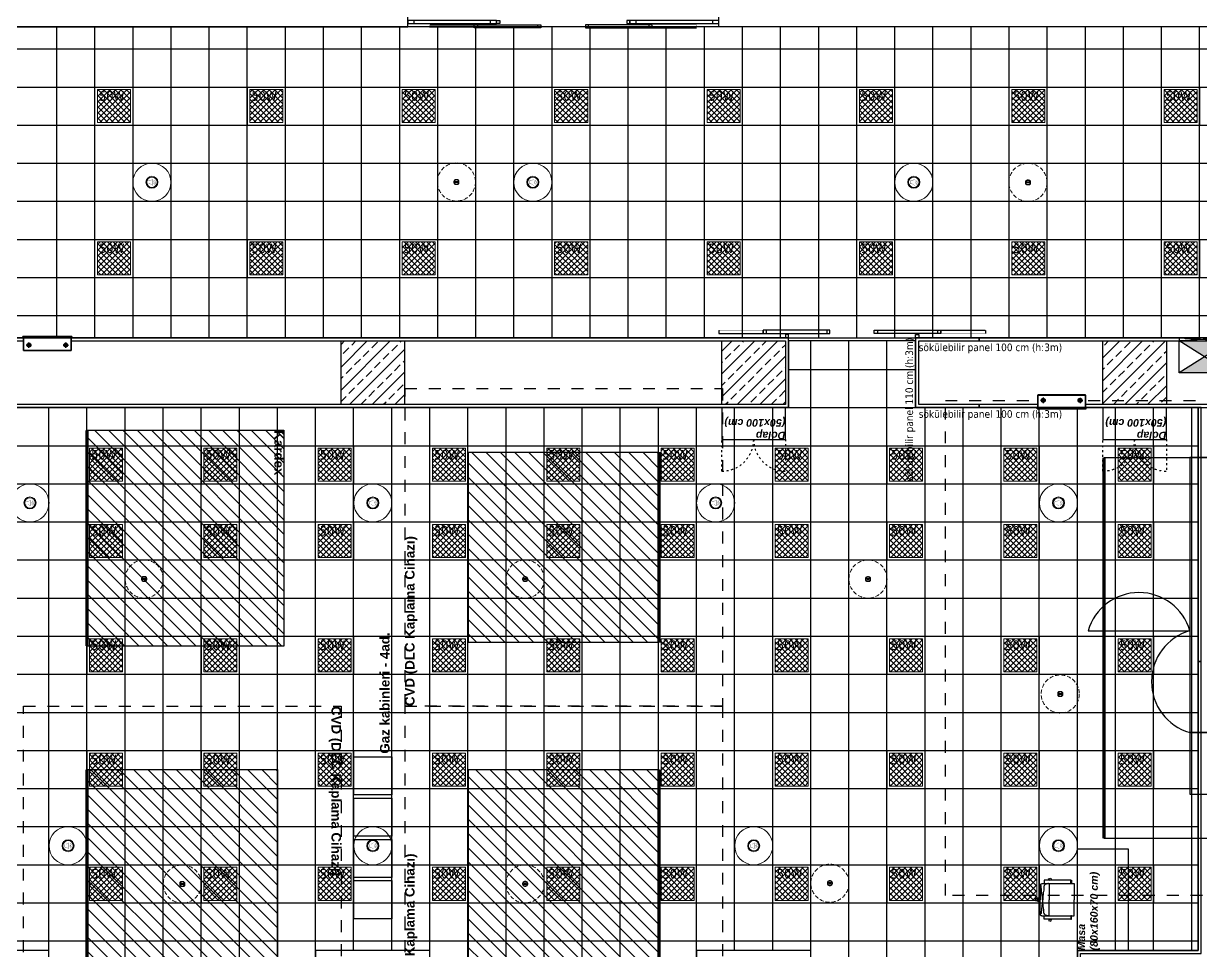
# Model space of a CAD drawing. Header units: centimetres. Extents: x 405564 to 502064, y 46284 to 60634.
# Drawn here: x 480250 to 482103, y 53573 to 55033 of the extents above; entities that cross this region are included whole.
import ezdxf
from ezdxf.enums import TextEntityAlignment as Align

# ---------------------------------------------------------------- set-up
doc = ezdxf.new("R2010")
doc.units = ezdxf.units.CM
for name, pattern in [('3+1_3b$0$DASHED', [0.25, 0.125, -0.125]), ('ACAD_ISO03W100', [30, 12, -18]), ('DOT', [0.25, 0, -0.25]), ('HIDDEN', [9.525, 6.35, -3.175])]:
    doc.linetypes.add(name, pattern=pattern)
doc.layers.get('0').update_dxf_attribs({"color": 8, "lineweight": 9})
for name, color, linetype in [('---___EB_draft03_cihazlar', 8, 'Continuous'), ('0-KRCN-ASMATAVAN-130426', 8, 'Continuous'), ('AS_DUV_TEMIZ ODA PANELI', 8, 'Continuous'), ('AS_KAPI_CAM', 8, 'Continuous'), ('AS_KAPI_POZ', 8, 'Continuous'), ('AS_TA_BETONARME', 5, 'Continuous'), ('AS_TA_TARAMA', 8, 'Continuous'), ('AS_TEFR_ELK PANO', 8, 'Continuous'), ('AS_TEFR_MEK_YANGIN DOLAP TIP1 STANDART', 8, 'Continuous'), ('AS_TEFR_MOB', 8, 'Continuous'), ('AS_YAZI', 8, 'Continuous')]:
    doc.layers.add(name, color=color, linetype=linetype)
doc.layers.add('0-KRCN-AYDINLATMA-130426', color=8, linetype='Continuous', lineweight=9)
doc.layers.add('0-KRCN-MİMARİ-220526', color=8, linetype='Continuous', lineweight=9)
doc.styles.add('Kalin02', font='arialbd.ttf')
doc.styles.add('MtXpl_Tahoma', font='tahoma.ttf')
doc.styles.add('OLC-50', font='romans.shx', dxfattribs={"width": 0.5, "height": 0.15})
doc.styles.add('OLCU', font='romanstw.shx', dxfattribs={"width": 0.6})
doc.styles.add('TAHOMA', font='tahoma.ttf')
pattern_1 = [(225, (17560.68, -7819.299), (17.96051, -17.96051), []), (225, (17542.72, -7819.299), (17.96051, -17.96051), [12.7, -6.35])]

# ---------------------------------------------------------------- blocks, each defined once
blk = doc.blocks.new('50W 60x60 cm  SIVA ALTI LED ARMATÜR')
at = {"layer": '0-KRCN-AYDINLATMA-130426'}
h = blk.add_hatch(dxfattribs=at)
h.set_pattern_fill('ANSI37', color=256, scale=0.2)
h.paths.add_polyline_path([(-2.6, 2.59), (2.6, 2.59), (2.6, -2.61), (-2.6, -2.61)])
for points in [[(-3, 2.99), (3, 2.99), (3, -3.01), (-3, -3.01)], [(-2.6, 2.59), (2.6, 2.59), (2.6, -2.61), (-2.6, -2.61)]]:
    blk.add_lwpolyline(points, close=True, dxfattribs=at)
at = {"layer": '0-KRCN-AYDINLATMA-130426', "insert": (-2.35, 2.34), "char_height": 1.5, "attachment_point": 1, "style": 'TAHOMA'}
blk.add_mtext_dynamic_manual_height_columns('{\\fTahoma|b0|i0|c162|p34;50W}', width=1.5, gutter_width=1.25, heights=[0], dxfattribs=at)
blk = doc.blocks.new('ABB 6131-21-24-500')
at = {"layer": '0-KRCN-AYDINLATMA-130426'}
for p, q in [((-4, -1), (-4, 1)), ((3.2, 1), (-3.2, 1)), ((-3.2, -0.8), (-3.2, 0.8)), ((-1, 4), (1, 4)), ((-1, -0.9), (-1, 1)), ((-0.8, 3.2), (0.8, 3.2)), ((1, -0.9), (1, 1)), ((3.2, 0.8), (3.2, -0.8)), ((4, 1), (4, -1)), ((3.2, -0.9), (-3.2, -0.9)), ((1, -4), (-1, -4)), ((0.8, -3.2), (-0.8, -3.2))]:
    blk.add_line(p, q, dxfattribs=at)
at = {"layer": '0-KRCN-AYDINLATMA-130426', "linetype": 'HIDDEN'}
blk.add_circle((0, 0), 30, dxfattribs=at)
at = {"layer": '0-KRCN-AYDINLATMA-130426'}
for centre, radius in [((-0.5, 0), 0.0887), ((0, 0), 0.16), ((0.5, 0), 0.0887)]:
    blk.add_circle(centre, radius, dxfattribs=at)
for centre, radius, start, end in [((-1, 1), 3, 90, 180), ((-0.8, 0.8), 2.4, 90, 180), ((0.8, 0.8), 2.4, 0, 90), ((1, 1), 3, 0, 90), ((-1, -1), 3, 180, 270), ((-0.8, -0.8), 2.4, 180, 270), ((0.8, -0.8), 2.4, 270, 0), ((1, -1), 3, 270, 0)]:
    blk.add_arc(centre, radius, start, end, dxfattribs=at)
blk = doc.blocks.new('ABB 6131-31-24-500')
at = {"layer": '0-KRCN-AYDINLATMA-130426'}
for p, q in [((-4, -1), (-4, 1)), ((3.2, 1), (-3.2, 1)), ((-3.2, -0.8), (-3.2, 0.8)), ((-1, 4), (1, 4)), ((-1, -0.9), (-1, 1)), ((-0.8, 3.2), (0.8, 3.2)), ((1, -0.9), (1, 1)), ((3.2, 0.8), (3.2, -0.8)), ((4, 1), (4, -1)), ((3.2, -0.9), (-3.2, -0.9)), ((1, -4), (-1, -4)), ((0.8, -3.2), (-0.8, -3.2))]:
    blk.add_line(p, q, dxfattribs=at)
at = {"layer": '0-KRCN-AYDINLATMA-130426', "linetype": 'HIDDEN'}
blk.add_circle((0, 0), 30, dxfattribs=at)
at = {"layer": '0-KRCN-AYDINLATMA-130426'}
for centre, radius in [((-0.5, 0), 0.089), ((0, 0), 0.16), ((0.5, 0), 0.089)]:
    blk.add_circle(centre, radius, dxfattribs=at)
for centre, radius, start, end in [((-1, 1), 3.01, 90, 180), ((-0.8, 0.8), 2.41, 90, 180), ((0.8, 0.8), 2.41, 0, 90), ((1, 1), 3.01, 0, 90), ((-1, -1), 3.01, 180, 270), ((-0.8, -0.8), 2.41, 180, 270), ((0.8, -0.8), 2.41, 270, 0), ((1, -1), 3.01, 270, 0)]:
    blk.add_arc(centre, radius, start, end, dxfattribs=at)
blk = doc.blocks.new('ASMA TAVA TİPİ HOPARLÖR')
at = {"layer": '0-KRCN-AYDINLATMA-130426', "const_width": 0.317}
blk.add_lwpolyline([(0.3, -4.4, 0.598176), (1.3, -3.9), (1.3, 3.9, 0.598176), (0.3, 4.4), (-2.7, 2.4, -0.147433), (-3, 2.3), (-5.1, 2.3, 0.414214), (-5.7, 1.7), (-5.7, -1.7, 0.414214), (-5.1, -2.3), (-3, -2.3, -0.147433), (-2.7, -2.4)], format="xyb", close=True, dxfattribs=at)
for points in [[(2.4, 1.3, -0.601398), (2.4, -1.3)], [(2.8, 2.5, -0.658812), (2.8, -2.5)], [(3.2, 3.7, -0.680488), (3.2, -3.7)]]:
    blk.add_lwpolyline(points, format="xyb", dxfattribs=at)
at = {"layer": '0-KRCN-AYDINLATMA-130426'}
blk.add_circle((0, 0), 30, dxfattribs=at)
at = {"layer": '0-KRCN-AYDINLATMA-130426', "ltscale": 0.1}
for radius in [9.5, 8.23]:
    blk.add_circle((0, 0), radius, dxfattribs=at)
blk = doc.blocks.new('G$C546873DE')
at = {"layer": '0-KRCN-AYDINLATMA-130426', "xscale": 10, "yscale": 10, "zscale": 10}
for p in [(9828.2, 7768.6), (10068.2, 7768.6), (10308.2, 7768.6), (10548.2, 7768.6), (10788.2, 7768.6), (11028.2, 7768.6), (11268.2, 7768.6), (11508.2, 7768.6), (9828.2, 7528.6), (10068.2, 7528.6), (10308.2, 7528.6), (10548.2, 7528.6), (10788.2, 7528.6), (11028.2, 7528.6), (11268.2, 7528.6), (11508.2, 7528.6), (9815.7, 7203.6), (9995.7, 7203.6), (10175.7, 7203.6), (10355.7, 7203.6), (10535.7, 7203.6), (10715.7, 7203.6), (10895.7, 7203.6), (11075.7, 7203.6), (11255.7, 7203.6), (11435.7, 7203.6), (9815.7, 7083.6), (9995.7, 7083.6), (10175.7, 7083.6), (10355.7, 7083.6), (10535.7, 7083.6), (10715.7, 7083.6), (10895.7, 7083.6), (11075.7, 7083.6), (11255.7, 7083.6), (11435.7, 7083.6), (9815.7, 6903.6), (9995.7, 6903.6), (10175.7, 6903.6), (10355.7, 6903.6), (10535.7, 6903.6), (10715.7, 6903.6), (10895.7, 6903.6), (11075.7, 6903.6), (11255.7, 6903.6), (11435.7, 6903.6), (9815.7, 6723.6), (9995.7, 6723.6), (10175.7, 6723.6), (10355.7, 6723.6), (10535.7, 6723.6), (10715.7, 6723.6), (10895.7, 6723.6), (11075.7, 6723.6), (11255.7, 6723.6), (11435.7, 6723.6), (9815.7, 6543.6), (9995.7, 6543.6), (10175.7, 6543.6), (10355.7, 6543.6), (10535.7, 6543.6), (10715.7, 6543.6), (10895.7, 6543.6), (11075.7, 6543.6), (11255.7, 6543.6), (11435.7, 6543.6)]:
    blk.add_blockref('50W 60x60 cm  SIVA ALTI LED ARMATÜR', p, dxfattribs=at)
at = {"layer": '0-KRCN-AYDINLATMA-130426'}
for name, p in [('ASMA TAVA TİPİ HOPARLÖR', (9887.9, 7648.5)), ('ABB 6131-31-24-500', (10367.5, 7649)), ('ASMA TAVA TİPİ HOPARLÖR', (10487.9, 7648.5)), ('ASMA TAVA TİPİ HOPARLÖR', (11087.9, 7648.5)), ('ABB 6131-31-24-500', (11267.7, 7648.3)), ('ASMA TAVA TİPİ HOPARLÖR', (9695.8, 7143.5)), ('ASMA TAVA TİPİ HOPARLÖR', (10235.8, 7143.5)), ('ASMA TAVA TİPİ HOPARLÖR', (10775.8, 7143.5)), ('ASMA TAVA TİPİ HOPARLÖR', (11315.8, 7143.5)), ('ABB 6131-21-24-500', (9875.7, 7023.6)), ('ABB 6131-21-24-500', (10475.7, 7023.5)), ('ABB 6131-21-24-500', (11015.7, 7023.5)), ('ABB 6131-31-24-500', (11318.6, 6842.5)), ('ASMA TAVA TİPİ HOPARLÖR', (9755.8, 6603.5)), ('ASMA TAVA TİPİ HOPARLÖR', (10235.8, 6603.5)), ('ASMA TAVA TİPİ HOPARLÖR', (10835.8, 6603.5)), ('ASMA TAVA TİPİ HOPARLÖR', (11315.8, 6603.5)), ('ABB 6131-21-24-500', (9935.7, 6543.2)), ('ABB 6131-21-24-500', (10475.7, 6543.5)), ('ABB 6131-21-24-500', (10955.7, 6544.5))]:
    blk.add_blockref(name, p, dxfattribs=at)
blk = doc.blocks.new('OPK-temizoda-panel-00')
at = {"layer": 'AS_DUV_TEMIZ ODA PANELI'}
for points in [[(4445, -1755), (5155, -1755), (5155, -1645), (4555, -1645), (4555, -55), (8045, -55), (8045, -1645), (7445, -1645), (7445, -1755), (7485, -1755), (7485, -1770), (7490, -1770), (7490, -1750), (7450, -1750), (7450, -1650), (8050, -1650), (8050, -50), (4550, -50)], [(6400, -3210), (6210, -3210), (6210, -3355), (6400, -3355), (6400, -4073.6), (6800, -4075), (6800, -4355), (4560, -4355), (4560, -4400), (4565, -4400), (4565, -4360), (6805, -4360), (6805, -4070), (6405, -4068.6), (6405, -3350), (6215, -3350), (6215, -3215), (6405, -3215), (6405, -2755), (6400, -2755), (6400, -3210)]]:
    blk.add_lwpolyline(points, dxfattribs=at)
for points in [[(5645, -1645), (6955, -1645), (6955, -1755), (5645, -1755)], [(4445, -2355), (5755, -2355), (5755, -2245), (4445, -2245)], [(4450, -2250), (5750, -2250), (5750, -2350), (4450, -2350)], [(6055, -2245), (5955, -2245), (5955, -2355), (6055, -2355), (6055, -2350), (5960, -2350), (5960, -2250), (6055, -2250)], [(6955, -2245), (6055, -2245), (6055, -2250), (6950, -2250), (6950, -2350), (6055, -2350), (6055, -2355), (6955, -2355)], [(6405, -2355), (6400, -2355), (6400, -2755), (6405, -2755)]]:
    blk.add_lwpolyline(points, close=True, dxfattribs=at)
blk = doc.blocks.new('KaplamaCihazıTecport-Symphony13')
at = {"layer": '---___EB_draft03_cihazlar'}
for p, q in [((265224.8, -42179.9), (265224.8, -42002.9)), ((265229.8, -42179.9), (265229.8, -42002.9)), ((265281.7, -42582.9), (265281.7, -42422.9))]:
    blk.add_line(p, q, dxfattribs=at)
at = {"layer": '---___EB_draft03_cihazlar', "color": 1, "linetype": '3+1_3b$0$DASHED', "ltscale": 150}
blk.add_lwpolyline([(265698.7, -42807.9), (264918.7, -42807.9), (264918.7, -41877.9), (265698.7, -41877.9), (265698.7, -42807.9)], dxfattribs=at)
at = {"layer": '---___EB_draft03_cihazlar', "color": 1}
blk.add_lwpolyline([(265008.7, -41977.9), (265608.7, -41977.9), (265608.7, -42557.9), (265008.7, -42557.9), (265008.7, -41977.9)], dxfattribs=at)
at = {"layer": '---___EB_draft03_cihazlar'}
for points in [[(265543.7, -41985.9), (265483.7, -41985.9), (265483.7, -42045.9), (265543.7, -42045.9)], [(265608.7, -41985.9), (265548.7, -41985.9), (265548.7, -42045.9), (265608.7, -42045.9)], [(265012.9, -42172.3), (265012.9, -42072.9), (265093.9, -42072.9), (265093.9, -42172.3)], [(265431.7, -42172.3), (265431.7, -42072.9), (265350.7, -42072.9), (265350.7, -42172.3)], [(265093.9, -42172.3), (265147.9, -42172.3), (265147.9, -42112.2), (265093.9, -42112.2)], [(265350.7, -42172.3), (265296.7, -42172.3), (265296.7, -42112.2), (265350.7, -42112.2)], [(265441.7, -42422.9), (265441.7, -42179.9), (265008.7, -42179.9), (265008.7, -42422.9)], [(265441.7, -42422.9), (265538.7, -42422.9), (265538.7, -42172.9), (265441.7, -42172.9)]]:
    blk.add_lwpolyline(points, close=True, dxfattribs=at)
for points in [[(265441.7, -42172.9), (265441.7, -42102.9)], [(265538.7, -42196.2), (265608.7, -42196.2)], [(265538.7, -42336.2), (265608.7, -42336.2)]]:
    blk.add_lwpolyline(points, dxfattribs=at)
at = {"layer": '---___EB_draft03_cihazlar', "color": 1, "const_width": 5}
blk.add_lwpolyline([(265608.7, -42557.9), (265008.7, -42557.9)], dxfattribs=at)
at = {"layer": '---___EB_draft03_cihazlar'}
for centre, radius, start, end in [((265441.7, -42172.9), 70, 0, 90), ((265538.7, -42196.2), 70, 270, 0), ((265538.7, -42336.2), 70, 0, 90), ((265304.7, -42502.9), 83.3, 106.0836, 253.9164), ((265361.7, -42399.9), 83.3, 196.0836, 343.9164)]:
    blk.add_arc(centre, radius, start, end, dxfattribs=at)
at = {"layer": '---___EB_draft03_cihazlar', "insert": (264918.7, -41877.9), "char_height": 15, "attachment_point": 1, "style": 'Kalin02'}
blk.add_mtext_dynamic_manual_height_columns('Kaplama Cihazı - \\PTecport-Symphony13', width=975.745, gutter_width=750, heights=[152.4], dxfattribs=at)
blk = doc.blocks.new('CVD (DLC Kaplama Cihazı)')
at = {"layer": '---___EB_draft03_cihazlar'}
h = blk.add_hatch(dxfattribs=at)
h.set_pattern_fill('ANSI31', color=1, scale=5)
h.paths.add_polyline_path([(265800.4, -42533.2), (266100.4, -42533.2), (266100.4, -42833.2), (265800.4, -42833.2)])
at = {"layer": '---___EB_draft03_cihazlar', "color": 1, "linetype": '3+1_3b$0$DASHED', "ltscale": 150}
blk.add_lwpolyline([(265700.4, -42433.2), (266200.4, -42433.2), (266200.4, -42933.2), (265700.4, -42933.2), (265700.4, -42433.2)], dxfattribs=at)
at = {"layer": '---___EB_draft03_cihazlar', "color": 1}
blk.add_lwpolyline([(265800.4, -42533.2), (266100.4, -42533.2), (266100.4, -42833.2), (265800.4, -42833.2), (265800.4, -42533.2)], dxfattribs=at)
at = {"layer": '---___EB_draft03_cihazlar', "color": 1, "const_width": 5}
blk.add_lwpolyline([(266100.4, -42833.2), (265800.4, -42833.2)], dxfattribs=at)
at = {"layer": '---___EB_draft03_cihazlar', "insert": (265700.4, -42433.2), "char_height": 15, "attachment_point": 1, "style": 'Kalin02'}
blk.add_mtext_dynamic_manual_height_columns('CVD (DLC Kaplama Cihazı)', width=975.745, gutter_width=750, heights=[152.4], dxfattribs=at)
blk = doc.blocks.new('sandalye_')
at = {"layer": 'AS_TEFR_MOB', "linetype": 'ByBlock', "ltscale": 25}
for points in [[(260031.5, -40506.8), (260031.5, -40503.8), (260035.3, -40503.8), (260035.3, -40506.8)], [(260009.7, -40511.3), (260033.4, -40511.3)], [(260035.8, -40511.3), (260035.8, -40506.8), (260030.9, -40506.8), (260030.9, -40511.3)], [(260057, -40511.3), (260033.4, -40511.3)], [(260002.8, -40525.2), (260000.6, -40524.5), (259999.4, -40528.1), (260002.8, -40529.2)], [(260002.7, -40525.2), (260001.5, -40528.8)], [(260002.8, -40525.4), (260001.7, -40528.8)], [(260007.8, -40524.5), (260007.8, -40564.9), (260033.4, -40564.9)], [(260007.8, -40525.2), (260033.4, -40525.2)], [(260058.9, -40524.5), (260058.9, -40564.9), (260033.4, -40564.9)], [(260058.9, -40525.2), (260033.4, -40525.2)], [(260063.9, -40525.2), (260066.1, -40524.5), (260067.3, -40528.1), (260063.9, -40529.2)], [(260063.9, -40525.4), (260065.1, -40528.8)], [(260064.1, -40525.2), (260065.2, -40528.8)], [(260002.8, -40559.4), (260002.8, -40560.4), (260007.8, -40560.4), (260007.8, -40559.4)], [(260063.9, -40559.4), (260063.9, -40560.4), (260059, -40560.4), (260059, -40559.4)]]:
    blk.add_lwpolyline(points, dxfattribs=at)
for points in [[(260007.8, -40559.4), (260002.8, -40559.4), (260002.8, -40517.4), (260007.8, -40517.4)], [(260059, -40559.4), (260063.9, -40559.4), (260063.9, -40517.4), (260059, -40517.4)]]:
    blk.add_lwpolyline(points, close=True, dxfattribs=at)
for points in [[(260033.4, -40514.8, -0.048176), (260031.6, -40514.8, -0.000623), (260029.1, -40514.6, -0.003131), (260022.4, -40513.8, 0.007334), (260011.4, -40512.7, -0.309457), (260010.5, -40511.9, 0.002444), (260010.4, -40511.5, 0.476314), (260010.2, -40511.4, 0.375136), (260009, -40511.6, 0.082453), (260008.7, -40512.2, 0.046929), (260008.2, -40513.8, 0.002381), (260007.9, -40515.3, 0.007794), (260007.8, -40516.4), (260007.8, -40524.5, -0.011445), (260008.4, -40521.5, -0.082784), (260009.2, -40519.5, -0.150147), (260010.3, -40518.5, 0.242317), (260010.4, -40518.4, -0.036292), (260010.5, -40518, -0.114957), (260010.8, -40517.6, -0.16132), (260011.4, -40517.2, -0.020506), (260013.9, -40517, 0.024793), (260022.4, -40516.1, -0.030903), (260033.4, -40515.1, -1.030607)], [(260033.4, -40514.8, 0.048176), (260035.1, -40514.8, 0.000623), (260037.6, -40514.6, 0.003131), (260044.3, -40513.8, -0.007334), (260055.3, -40512.7, 0.309457), (260056.2, -40511.9, -0.002444), (260056.3, -40511.5, -0.476314), (260056.5, -40511.4, -0.375136), (260057.7, -40511.6, -0.082453), (260058, -40512.2, -0.046929), (260058.5, -40513.8, -0.002381), (260058.8, -40515.3, -0.007794), (260058.9, -40516.4), (260058.9, -40524.5, 0.011445), (260058.4, -40521.5, 0.082784), (260057.6, -40519.5, 0.150147), (260056.4, -40518.5, -0.242317), (260056.3, -40518.4, 0.036292), (260056.2, -40518, 0.114957), (260055.9, -40517.6, 0.16132), (260055.3, -40517.2, 0.020506), (260052.8, -40517, -0.024793), (260044.3, -40516.1, 0.030903), (260033.4, -40515.1, 1.030607)]]:
    blk.add_lwpolyline(points, format="xyb", dxfattribs=at)
blk = doc.blocks.new('80x160')
at = {"layer": 'AS_TEFR_MOB', "ltscale": 200}
blk.add_lwpolyline([(259953.4, -40569.9), (260113.4, -40569.9), (260113.4, -40649.9), (259953.4, -40649.9), (259953.4, -40569.9)], dxfattribs=at)
at = {"layer": 'AS_TEFR_MOB', "color": 1}
blk.add_blockref('sandalye_', (0, 0), dxfattribs=at)
at = {"layer": 'AS_TEFR_MOB', "ltscale": 200, "insert": (259953.4, -40569.9), "char_height": 12, "attachment_point": 1, "style": 'Kalin02'}
blk.add_mtext_dynamic_manual_height_columns('{\\fSwis721 BT|b1|i1|c162|p34;Masa\\P(80x160x70 cm)}', width=590.732, gutter_width=750, heights=[137.1], dxfattribs=at)
blk = doc.blocks.new('dolap-1')
at = {"layer": 'AS_TEFR_MOB'}
blk.add_lwpolyline([(17626.9, 8006.7), (17676.9, 8006.7), (17676.9, 8106.7), (17626.9, 8106.7)], close=True, dxfattribs=at)
at = {"layer": 'AS_TEFR_MOB', "linetype": 'ACAD_ISO03W100', "ltscale": 0.25}
blk.add_lwpolyline([(17676.9, 8106.7), (17726.9, 8106.7, -0.414214), (17676.9, 8056.7, -0.414214), (17726.9, 8006.7), (17676.9, 8006.7)], format="xyb", dxfattribs=at)
at = {"layer": 'AS_TEFR_MOB', "ltscale": 200, "insert": (17676.9, 8106.7), "char_height": 12, "attachment_point": 1, "rotation": 270, "style": 'Kalin02'}
blk.add_mtext_dynamic_manual_height_columns('{\\fSwis721 BT|b1|i1|c162|p34;Dolap \\P(50x100 cm)}', width=590.732, gutter_width=750, heights=[137.1], dxfattribs=at)
blk = doc.blocks.new('A.4_cihazlar')
at = {"layer": '---___EB_draft03_cihazlar'}
h = blk.add_hatch(dxfattribs=at)
h.set_pattern_fill('ANSI31', color=1, scale=5, angle=-90)
h.set_pattern_definition([(315, (40458.636, 267902.34), (11.22532015, 11.22532015), [])])
h.paths.add_polyline_path([(-1940, -90.6), (-1940, -430.6), (-2250, -430.6), (-2250, -90.6)])
at = {"layer": '---___EB_draft03_cihazlar', "color": 1, "const_width": 5}
blk.add_lwpolyline([(-2250, -90.6), (-2250, -430.6)], dxfattribs=at)
at = {"layer": '---___EB_draft03_cihazlar', "color": 1}
blk.add_lwpolyline([(-1940, -90.6), (-1940, -430.6), (-2250, -430.6), (-2250, -90.6), (-1940, -90.6)], dxfattribs=at)
at = {"layer": '---___EB_draft03_cihazlar'}
for points in [[(-1830, -605), (-1770, -605), (-1770, -665), (-1830, -665)], [(-1830, -670), (-1770, -670), (-1770, -730), (-1830, -730)], [(-1830, -735), (-1770, -735), (-1770, -795), (-1830, -795)], [(-1830, -800), (-1770, -800), (-1770, -860), (-1830, -860)]]:
    blk.add_lwpolyline(points, close=True, dxfattribs=at)
for name, p, rotation in [('CVD (DLC Kaplama Cihazı)', (-44182.4, -266225.4), 90), ('KaplamaCihazıTecport-Symphony13', (41909.8, 264875.1), 270), ('CVD (DLC Kaplama Cihazı)', (40583.2, 265175.4), 270), ('CVD (DLC Kaplama Cihazı)', (-44182.4, -266725.4), 90)]:
    blk.add_blockref(name, p, dxfattribs=dict(at, rotation=rotation))
at = {"layer": 'AS_TEFR_MOB', "rotation": 270}
for p in [(-9256.7, 17571.9), (-8656.7, 17571.9)]:
    blk.add_blockref('dolap-1', p, dxfattribs=at)
at = {"layer": 'AS_TEFR_MOB', "color": 1, "rotation": 90}
blk.add_blockref('80x160', (-41259.9, -260863.4), dxfattribs=at)
at = {"layer": '---___EB_draft03_cihazlar', "char_height": 15, "attachment_point": 1, "style": 'Kalin02'}
for s, width, heights, insert, rotation in [('Kardex', 588.214, [89.3], (-1940, -90.6), 270), ('Gaz kabinleri - 4ad.', 975.745, [152.4], (-1788.6, -600), 90)]:
    blk.add_mtext_dynamic_manual_height_columns(s, width=width, gutter_width=750, heights=heights, dxfattribs=dict(at, insert=insert, rotation=rotation))
blk = doc.blocks.new('AT')
at = {"true_color": 0x848484, "transparency": 33554559}
h = blk.add_hatch(color=252, dxfattribs=at)
h.paths.add_polyline_path([(39.7, 0.1), (-0.3, 25.1), (-40.3, 0.1)])
h.paths.add_polyline_path([(-40.3, 50.1), (-0.3, 25.1), (39.7, 50.1)])
for p, q in [((-40.3, 55.1), (39.7, 50.1)), ((39.7, 55.1), (-40.3, 50.1)), ((39.7, 50.1), (-40.3, 0.1)), ((39.7, 0.1), (-40.3, 50.1))]:
    blk.add_line(p, q)
blk.add_lwpolyline([(-40.3, 50.1), (39.7, 50.1), (39.7, 55.1), (-40.3, 55.1)], close=True)
blk.add_lwpolyline([(39.7, 50.1), (39.7, 0.1), (-40.3, 0.1), (-40.3, 50.1), (39.7, 50.1)])
blk = doc.blocks.new('ELK PANO YERLESIMI TEMIZ ODA')
at = {"layer": 'AS_TEFR_ELK PANO'}
blk.add_blockref('AT', (6460.3, -50.1), dxfattribs=at)
blk = doc.blocks.new('YANGIN DOLAP TIP1 75X100X20 PLAN')
blk.add_wipeout([(0, -22), (38.3, -22), (38.4, -22), (38.4, -21.9), (38.5, -21.9), (38.5, -21.8), (38.5, -20.2), (38.5, -20.1), (38.4, -20.1), (38.4, -20), (38.3, -20), (37.5, -20), (37.5, 0), (0, 0), (-37.5, 0), (-37.5, -20), (-38.3, -20), (-38.4, -20), (-38.4, -20.1), (-38.5, -20.1), (-38.5, -20.2), (-38.5, -21.8), (-38.5, -21.9), (-38.4, -21.9), (-38.4, -22), (-38.3, -22)])
for p, q in [((-24.8, -8.5), (-33.2, -8.5)), ((-29, -4.2), (-29, -12.8)), ((24.8, -8.5), (33.2, -8.5)), ((29, -4.3), (29, -12.8)), ((37.5, -20), (-37.5, -20))]:
    blk.add_line(p, q)
blk.add_lwpolyline([(37.5, 0), (-37.5, 0), (-37.5, -20), (-35.4, -20), (-35.4, -18.8), (-35.5, -18.8), (-35.5, -19.9), (-37.4, -19.9), (-37.4, -0.1), (37.4, -0.1), (37.4, -19.9), (35.5, -19.9), (35.5, -18.8), (35.4, -18.8), (35.4, -20), (37.5, -20)], close=True)
blk.add_lwpolyline([(-37.5, -20), (-38.3, -20, 0.414214), (-38.5, -20.2), (-38.5, -21.8, 0.414214), (-38.3, -22), (38.3, -22, 0.414214), (38.5, -21.8), (38.5, -20.2, 0.414214), (38.3, -20), (37.5, -20), (37.5, -20.1), (38.3, -20.1, -0.414214), (38.4, -20.2), (38.4, -21.8, -0.414214), (38.3, -21.9), (-38.3, -21.9, -0.414214), (-38.4, -21.8), (-38.4, -20.2, -0.414214), (-38.3, -20.1), (-37.5, -20.1)], format="xyb", close=True)
for centre, radius in [((-29, -8.5), 3.15), ((-29, -8.5), 1.85), ((29, -8.5), 3.15), ((29, -8.5), 1.85)]:
    blk.add_circle(centre, radius)
blk = doc.blocks.new('*U605')
at = {"color": 0}
for p, q in [((130, 0), (10, 0)), ((480, 0), (360, 0)), ((10, -5), (130, -5)), ((360, -5), (480, -5))]:
    blk.add_line(p, q, dxfattribs=at)
for points in [[(0, 0), (0, -5), (10, -5), (10, 0)], [(130, 0), (130, -5), (140, -5), (140, 0)], [(350, 0), (350, -5), (360, -5), (360, 0)], [(480, 0), (480, -5), (490, -5), (490, 0)]]:
    blk.add_lwpolyline(points, close=True, dxfattribs=at)
at = {"style": 'OLCU', "width": 0.45, "flags": 1}
for tag, p in [('C-ICI-CNO', (15, -80)), ('C-DIVISYON1', (15, -105)), ('C-BOSLUK', (15, -130)), ('C-DIVISYON2', (15, -155))]:
    blk.add_attdef(tag, text='', height=20, dxfattribs=at).set_placement(p, align=Align.MIDDLE_LEFT)
at = {"color": 0, "style": 'OLCU', "width": 0.5, "flags": 1}
for tag, p in [('C-REZ1', (15, -215)), ('C-REZ2', (15, -240))]:
    blk.add_attdef(tag, text='', height=17.5, dxfattribs=at).set_placement(p, align=Align.MIDDLE_LEFT)
at = {"layer": 'AS_KAPI_POZ', "style": 'OLC-50', "width": 0.5}
blk.add_attdef('C-NO', text='', height=8, rotation=90, dxfattribs=at).set_placement((10, 5), align=Align.TOP_LEFT)
at = {"layer": 'AS_KAPI_POZ', "style": 'OLCU', "width": 0.45}
for tag, p in [('POZ+GEN-C', (50, 15)), ('YUK-C', (50, -20))]:
    blk.add_attdef(tag, text='', height=20, dxfattribs=at).set_placement(p, align=Align.MIDDLE_CENTER)
blk = doc.blocks.new('*U626')
for p, q in [((-30, -17), (65, -17)), ((240, -17), (145, -17)), ((65, -22), (-30, -22)), ((145, -22), (240, -22))]:
    blk.add_line(p, q)
at = {"linetype": 'DOT'}
for points in [[(-35, -22), (-105, -22), (-105, -17), (-35, -17)], [(245, -22), (315, -22), (315, -17), (245, -17)]]:
    blk.add_lwpolyline(points, close=True, dxfattribs=at)
for points in [[(-30, -22), (-35, -22), (-35, -17), (-30, -17)], [(5, -15), (0, -15), (0, -10), (5, -10)], [(70, -22), (65, -22), (65, -17), (70, -17)], [(140, -22), (145, -22), (145, -17), (140, -17)], [(205, -15), (210, -15), (210, -10), (205, -10)], [(240, -22), (245, -22), (245, -17), (240, -17)]]:
    blk.add_lwpolyline(points, close=True)
at = {"color": 3, "style": 'OLCU', "width": 0.5, "flags": 1}
for tag, p in [('K-DIVISYON', (-80, -85)), ('K-PBAR', (105, -85)), ('K-KAPITIP', (-80, -335))]:
    blk.add_attdef(tag, p, '', height=17.5, dxfattribs=at)
at = {"color": 5, "true_color": 0x0505ff, "style": 'OLCU', "width": 0.5, "flags": 1}
for tag, p in [('K-NEREDEN-NO', (-80, -110)), ('K-NEREYE-NO', (-80, -185)), ('K-DUVARTIP', (-80, -285)), ('K-ACILISYON', (-80, -310))]:
    blk.add_attdef(tag, p, '', height=17.5, dxfattribs=at)
at = {"color": 1, "true_color": 0xfa0000, "style": 'OLCU', "width": 0.5, "flags": 1}
for tag, p in [('K-IZLENEBILIRLIK', (105, -110)), ('K-TEKMELIK', (105, -135)), ('K-KONTROLTIPNEREDEN', (-80, -160)), ('K-BAND', (105, -160)), ('K-MENFEZ', (105, -210)), ('K-KONTROLTIPNEREYE', (-80, -235)), ('K-PENCERE', (105, -235)), ('K-KILITTIP', (-80, -260)), ('K-NOT-AS-MIMARI1', (105, -285)), ('K-NOT-ELEKTRIK', (105, -335)), ('K-NOT-YANGIN', (105, -360)), ('K-ACMAKAPAMASISTEMI', (-80, -385)), ('K-NOT-ISLETME', (105, -385)), ('K-YANGIN', (-80, -435))]:
    blk.add_attdef(tag, p, '', height=17.5, dxfattribs=at)
at = {"color": 220, "true_color": 0xf113d4, "style": 'OLCU', "width": 0.5, "flags": 1}
for tag, p in [('K-NEREDEN-AD', (-80, -135)), ('K-NEREYE-AD', (-80, -210))]:
    blk.add_attdef(tag, p, '', height=17.5, dxfattribs=at)
at = {"color": 0, "style": 'OLCU', "width": 0.5, "flags": 1}
for tag, p in [('K-TAMACILIRLIK', (105, -185)), ('K-NOT-AS-MIMARI2', (105, -310)), ('K-KASATIP', (-80, -360)), ('K-KURSUN', (-80, -410))]:
    blk.add_attdef(tag, p, '', height=17.5, dxfattribs=at)
at = {"color": 252, "style": 'OLCU', "width": 0.5, "flags": 1}
for tag, p in [('K-REZ1', (105, -435)), ('K-REZ2', (105, -460)), ('K-REZ3', (105, -485)), ('K-REZ4', (105, -510)), ('K-REZ5', (105, -535))]:
    blk.add_attdef(tag, p, '', height=17.5, dxfattribs=at)
at = {"layer": 'AS_KAPI_POZ', "style": 'OLCU', "width": 0.45}
for tag, p in [('YUK', (105, 23)), ('POZ+GEN', (105, -17))]:
    blk.add_attdef(tag, text='', height=20, dxfattribs=at).set_placement(p, align=Align.MIDDLE_CENTER)
at = {"layer": 'AS_KAPI_POZ', "color": 251, "style": 'OLCU', "width": 0.45, "flags": 1}
blk.add_attdef('K-DUVAR(CM)', text='', height=6, dxfattribs=at).set_placement((-5, -7.5), align=Align.MIDDLE_RIGHT)
at = {"layer": 'AS_KAPI_POZ', "style": 'OLCU', "width": 0.5}
blk.add_attdef('K-NO', text='', height=8, rotation=90, dxfattribs=at).set_placement((0, -26), align=Align.TOP_LEFT)
blk = doc.blocks.new('*U637')
for p, q in [((65, 7), (-30, 7)), ((-30, 2), (65, 2)), ((145, 7), (240, 7)), ((240, 2), (145, 2))]:
    blk.add_line(p, q)
at = {"linetype": 'DOT'}
for points in [[(-35, 7), (-105, 7), (-105, 2), (-35, 2)], [(245, 7), (315, 7), (315, 2), (245, 2)]]:
    blk.add_lwpolyline(points, close=True, dxfattribs=at)
for points in [[(-30, 7), (-35, 7), (-35, 2), (-30, 2)], [(5, 0), (0, 0), (0, -5), (5, -5)], [(70, 7), (65, 7), (65, 2), (70, 2)], [(140, 7), (145, 7), (145, 2), (140, 2)], [(205, 0), (210, 0), (210, -5), (205, -5)], [(240, 7), (245, 7), (245, 2), (240, 2)]]:
    blk.add_lwpolyline(points, close=True)
at = {"color": 3, "style": 'OLCU', "width": 0.5, "flags": 1}
for tag, p in [('K-DIVISYON', (-80, -85)), ('K-PBAR', (105, -85)), ('K-KAPITIP', (-80, -335))]:
    blk.add_attdef(tag, p, '', height=17.5, dxfattribs=at)
at = {"color": 5, "true_color": 0x0505ff, "style": 'OLCU', "width": 0.5, "flags": 1}
for tag, p in [('K-NEREDEN-NO', (-80, -110)), ('K-NEREYE-NO', (-80, -185)), ('K-DUVARTIP', (-80, -285)), ('K-ACILISYON', (-80, -310))]:
    blk.add_attdef(tag, p, '', height=17.5, dxfattribs=at)
at = {"color": 1, "true_color": 0xfa0000, "style": 'OLCU', "width": 0.5, "flags": 1}
for tag, p in [('K-IZLENEBILIRLIK', (105, -110)), ('K-TEKMELIK', (105, -135)), ('K-KONTROLTIPNEREDEN', (-80, -160)), ('K-BAND', (105, -160)), ('K-MENFEZ', (105, -210)), ('K-KONTROLTIPNEREYE', (-80, -235)), ('K-PENCERE', (105, -235)), ('K-KILITTIP', (-80, -260)), ('K-NOT-AS-MIMARI1', (105, -285)), ('K-NOT-ELEKTRIK', (105, -335)), ('K-NOT-YANGIN', (105, -360)), ('K-ACMAKAPAMASISTEMI', (-80, -385)), ('K-NOT-ISLETME', (105, -385)), ('K-YANGIN', (-80, -435))]:
    blk.add_attdef(tag, p, '', height=17.5, dxfattribs=at)
at = {"color": 220, "true_color": 0xf113d4, "style": 'OLCU', "width": 0.5, "flags": 1}
for tag, p in [('K-NEREDEN-AD', (-80, -135)), ('K-NEREYE-AD', (-80, -210))]:
    blk.add_attdef(tag, p, '', height=17.5, dxfattribs=at)
at = {"color": 0, "style": 'OLCU', "width": 0.5, "flags": 1}
for tag, p in [('K-TAMACILIRLIK', (105, -185)), ('K-NOT-AS-MIMARI2', (105, -310)), ('K-KASATIP', (-80, -360)), ('K-KURSUN', (-80, -410))]:
    blk.add_attdef(tag, p, '', height=17.5, dxfattribs=at)
at = {"color": 252, "style": 'OLCU', "width": 0.5, "flags": 1}
for tag, p in [('K-REZ1', (105, -435)), ('K-REZ2', (105, -460)), ('K-REZ3', (105, -485)), ('K-REZ4', (105, -510)), ('K-REZ5', (105, -535))]:
    blk.add_attdef(tag, p, '', height=17.5, dxfattribs=at)
at = {"layer": 'AS_KAPI_POZ', "style": 'OLCU', "width": 0.5}
blk.add_attdef('K-NO', text='', height=8, rotation=90, dxfattribs=at).set_placement((0, 11), align=Align.TOP_LEFT)
at = {"layer": 'AS_KAPI_POZ', "style": 'OLCU', "width": 0.45}
for tag, p in [('POZ+GEN', (105, 22)), ('YUK', (105, -18))]:
    blk.add_attdef(tag, text='', height=20, dxfattribs=at).set_placement(p, align=Align.MIDDLE_CENTER)
at = {"layer": 'AS_KAPI_POZ', "color": 251, "style": 'OLCU', "width": 0.45, "flags": 1}
blk.add_attdef('K-DUVAR(CM)', text='', height=6, dxfattribs=at).set_placement((-5, -7.5), align=Align.MIDDLE_RIGHT)
blk = doc.blocks.new('A$C6A10306C')
at = {"layer": 'AS_TA_TARAMA'}
h = blk.add_hatch(dxfattribs=at)
h.set_pattern_fill('ANSI33', color=256, scale=4, angle=180)
h.set_pattern_definition(pattern_1)
h.paths.add_polyline_path([(10185.68, -6101.45), (10285.68, -6101.45), (10285.68, -6201.45), (10185.68, -6201.45)])
h = blk.add_hatch(dxfattribs=at)
h.set_pattern_fill('ANSI33', color=256, scale=4, angle=180)
h.set_pattern_definition(pattern_1)
h.paths.add_polyline_path([(10785.68, -6101.45), (10885.68, -6101.45), (10885.68, -6201.45), (10785.68, -6201.45)])
h = blk.add_hatch(dxfattribs=at)
h.set_pattern_fill('ANSI33', color=256, scale=4, angle=180)
h.set_pattern_definition(pattern_1)
h.paths.add_polyline_path([(11385.68, -6101.45), (11485.68, -6101.45), (11485.68, -6201.45), (11385.68, -6201.45)])
at = {"layer": 'AS_TA_BETONARME'}
for points in [[(10185.68, -6101.45), (10285.68, -6101.45), (10285.68, -6201.45), (10185.68, -6201.45)], [(10785.68, -6101.45), (10885.68, -6101.45), (10885.68, -6201.45), (10785.68, -6201.45)], [(11385.68, -6101.45), (11485.68, -6101.45), (11485.68, -6201.45), (11385.68, -6201.45)]]:
    blk.add_lwpolyline(points, close=True, dxfattribs=at)
for name, p in [('OPK-temizoda-panel-00', (5135.68, -3851.45)), ('A.4_cihazlar', (12035.68, -6151.45))]:
    blk.add_blockref(name, p)
at = {"layer": 'AS_KAPI_CAM'}
for name, p in [('*U605', (10290.68, -5596.45)), ('*U626', (10430.68, -5586.45)), ('*U637', (10885.68, -6091.45))]:
    blk.add_blockref(name, p, dxfattribs=at)
at = {"layer": 'AS_TEFR_ELK PANO'}
blk.add_blockref('ELK PANO YERLESIMI TEMIZ ODA', (5085.68, -6101.45), dxfattribs=at)
at = {"layer": 'AS_YAZI', "style": 'MtXpl_Tahoma'}
blk.add_text('sökülebilir panel 110 cm (h:3m)', height=12, rotation=90, dxfattribs=at).set_placement((11080.68, -6096.45), align=Align.MIDDLE_RIGHT)
blk.add_text('sökülebilir panel 100 cm (h:3m)', height=12, dxfattribs=at).set_placement((11095.68, -6111.45), align=Align.MIDDLE_LEFT)
at = {"layer": 'AS_TEFR_MEK_YANGIN DOLAP TIP1 STANDART', "rotation": 180}
blk.add_blockref('YANGIN DOLAP TIP1 75X100X20 PLAN', (9723.18, -6116.45), dxfattribs=at)
at = {"layer": 'AS_TEFR_MEK_YANGIN DOLAP TIP1 STANDART'}
blk.add_blockref('YANGIN DOLAP TIP1 75X100X20 PLAN', (11320.68, -6186.45), dxfattribs=at)
at = {"layer": 'AS_YAZI', "style": 'MtXpl_Tahoma'}
blk.add_text('sökülebilir panel 100 cm (h:3m)', height=12, dxfattribs=at).set_placement((11095.68, -6216.45), align=Align.MIDDLE_LEFT)

msp = doc.modelspace()

# ---------------------------------------------------------------- linework, layer by layer
at = {"layer": '0-KRCN-ASMATAVAN-130426'}
for p, q in [((483184.7, 55027.6), (476824.7, 55027.6)), ((480302.2, 54537.6), (480302.2, 55027.6)), ((480362.2, 54537.6), (480362.2, 55027.6)), ((480422.2, 54537.6), (480422.2, 55027.6)), ((480482.2, 54537.6), (480482.2, 55027.6)), ((480542.2, 54537.6), (480542.2, 55027.6)), ((480602.2, 54537.6), (480602.2, 55027.6)), ((480662.2, 54537.6), (480662.2, 55027.6)), ((480722.2, 54537.6), (480722.2, 55027.6)), ((480782.2, 54537.6), (480782.2, 55027.6)), ((480842.2, 54537.6), (480842.2, 55027.6)), ((480902.2, 54537.6), (480902.2, 55027.6)), ((480962.2, 54537.6), (480962.2, 55027.6)), ((481022.2, 54537.6), (481022.2, 55027.6)), ((481082.2, 54537.6), (481082.2, 55027.6)), ((481142.2, 54537.6), (481142.2, 55027.6)), ((481202.2, 54537.6), (481202.2, 55027.6)), ((481262.2, 54537.6), (481262.2, 55027.6)), ((481322.2, 54537.6), (481322.2, 55027.6)), ((481382.2, 54537.6), (481382.2, 55027.6)), ((481442.2, 54537.6), (481442.2, 55027.6)), ((481502.2, 54537.6), (481502.2, 55027.6)), ((481562.2, 54537.6), (481562.2, 55027.6)), ((481622.2, 54537.6), (481622.2, 55027.6)), ((481682.2, 54537.6), (481682.2, 55027.6)), ((481742.2, 54537.6), (481742.2, 55027.6)), ((481802.2, 54537.6), (481802.2, 55027.6)), ((481862.2, 54537.6), (481862.2, 55027.6)), ((481922.2, 54537.6), (481922.2, 55027.6)), ((481982.2, 54537.6), (481982.2, 55027.6)), ((482042.2, 54537.6), (482042.2, 55027.6)), ((482102.2, 54537.6), (482102.2, 55027.6)), ((476824.7, 54992.6), (483184.7, 54992.6)), ((476824.7, 54932.6), (483184.7, 54932.6)), ((476824.7, 54872.6), (483044.7, 54872.6)), ((476824.7, 54812.6), (483044.7, 54812.6)), ((476824.7, 54752.6), (483044.7, 54752.6)), ((476824.7, 54692.6), (483044.7, 54692.6)), ((476824.7, 54632.6), (483044.7, 54632.6)), ((476824.7, 54572.6), (483044.7, 54572.6)), ((476824.7, 54537.6), (483044.7, 54537.6)), ((481654.7, 54532.6), (481454.7, 54532.6)), ((481454.7, 54532.6), (481454.7, 54427.6)), ((481489.7, 53572.6), (481489.7, 54532.6)), ((481549.7, 52427.6), (481549.7, 54532.6)), ((481609.7, 52427.6), (481609.7, 54532.6)), ((481654.7, 54427.6), (481654.7, 54532.6)), ((481454.7, 54487.6), (481654.7, 54487.6)), ((479054.7, 54427.6), (482099.7, 54427.6)), ((481454.7, 54427.6), (480144.7, 54427.6)), ((480289.7, 53572.6), (480289.7, 54427.6)), ((480349.7, 52427.6), (480349.7, 54427.6)), ((480409.7, 52427.6), (480409.7, 54427.6)), ((480469.7, 52427.6), (480469.7, 54427.6)), ((480529.7, 52427.6), (480529.7, 54427.6)), ((480589.7, 52427.6), (480589.7, 54427.6)), ((480649.7, 52427.6), (480649.7, 54427.6)), ((480709.7, 52427.6), (480709.7, 54427.6)), ((480769.7, 53572.6), (480769.7, 54427.6)), ((480829.7, 53572.6), (480829.7, 54427.6)), ((480889.7, 53572.6), (480889.7, 54427.6)), ((480949.7, 52427.6), (480949.7, 54427.6)), ((481009.7, 52427.6), (481009.7, 54427.6)), ((481069.7, 52427.6), (481069.7, 54427.6)), ((481129.7, 52427.6), (481129.7, 54427.6)), ((481189.7, 52427.6), (481189.7, 54427.6)), ((481249.7, 52427.6), (481249.7, 54427.6)), ((481309.7, 52427.6), (481309.7, 54427.6)), ((481369.7, 53572.6), (481369.7, 54427.6)), ((481429.7, 53572.6), (481429.7, 54427.6)), ((481454.7, 54427.6), (481654.7, 54427.6)), ((482099.7, 54427.6), (481654.7, 54427.6)), ((481669.7, 52427.6), (481669.7, 54427.6)), ((481729.7, 52427.6), (481729.7, 54427.6)), ((481789.7, 52427.6), (481789.7, 54427.6)), ((481849.7, 52427.6), (481849.7, 54427.6)), ((481909.7, 52427.6), (481909.7, 54427.6)), ((481969.7, 53572.6), (481969.7, 54427.6)), ((482029.7, 53572.6), (482029.7, 54427.6)), ((482089.7, 53572.6), (482089.7, 54427.6)), ((482099.7, 53572.6), (482099.7, 54427.6)), ((479054.7, 54367.6), (482099.7, 54367.6)), ((479054.7, 54307.6), (482099.7, 54307.6)), ((479054.7, 54247.6), (482099.7, 54247.6)), ((479054.7, 54187.6), (482099.7, 54187.6)), ((479054.7, 54127.6), (482099.7, 54127.6)), ((479054.7, 54067.6), (482099.7, 54067.6)), ((479054.7, 54007.6), (482099.7, 54007.6)), ((479054.7, 53947.6), (482099.7, 53947.6)), ((479054.7, 53887.6), (482099.7, 53887.6)), ((479054.7, 53827.6), (482099.7, 53827.6)), ((479054.7, 53767.6), (482099.7, 53767.6)), ((479054.7, 53707.6), (482099.7, 53707.6)), ((479054.7, 53647.6), (482099.7, 53647.6)), ((479054.7, 53587.6), (482099.7, 53587.6)), ((480289.7, 53572.6), (480109.7, 53572.6)), ((480289.7, 53392.6), (480289.7, 53572.6)), ((480889.7, 53572.6), (480709.7, 53572.6)), ((480709.7, 53572.6), (480709.7, 53392.6)), ((480889.7, 53392.6), (480889.7, 53572.6)), ((481489.7, 53572.6), (481309.7, 53572.6)), ((481309.7, 53572.6), (481309.7, 53392.6)), ((481489.7, 53392.6), (481489.7, 53572.6)), ((481909.7, 53427.6), (481909.7, 53572.6)), ((481909.7, 53572.6), (482099.7, 53572.6))]:
    msp.add_line(p, q, dxfattribs=at)

# ---------------------------------------------------------------- block references
at = {"layer": '0-KRCN-AYDINLATMA-130426'}
msp.add_blockref('G$C546873DE', (470564.1, 47134), dxfattribs=at)

# ---------------------------------------------------------------- next in the draw order: block references
at = {"layer": '0-KRCN-MİMARİ-220526'}
msp.add_blockref('A$C6A10306C', (470564.1, 60634), dxfattribs=at)

doc.saveas('drawing.dxf')
